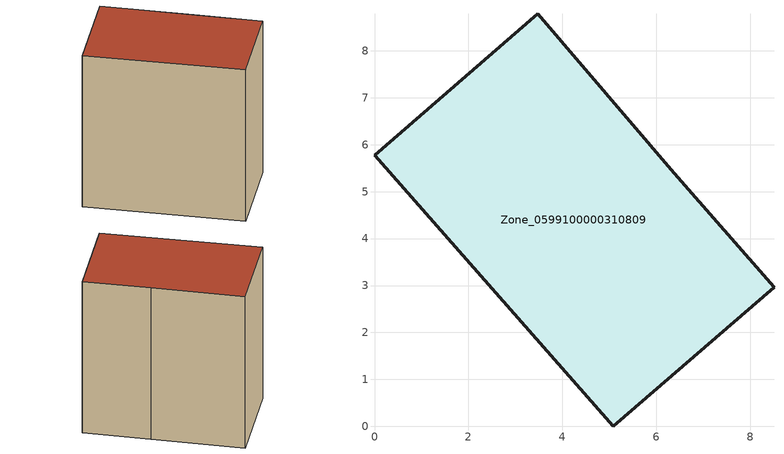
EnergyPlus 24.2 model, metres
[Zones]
Zone_0599100000310809
 floor ground (C_G): 0,5.77 3.48,8.79 6.39,5.39 8.51,2.96 5.09,0 z0
 wall outside (C_F): 3.48,8.79 0,5.77 5.09,0 8.51,2.96 6.39,5.39 3.48,8.79 z0:8.14
 roof outside (C_R): 8.51,2.96 6.39,5.39 3.48,8.79 0,5.77 5.09,0 z8.14
[BUILDING]
Pand.0599100000310809: North Axis=0; Terrain=City; Loads Convergence Tolerance Value=0.04; Temperature Convergence Tolerance Value=0.4; Solar Distribution=FullExterior; Maximum Number of Warmup Days=25; Minimum Number of Warmup Days=1
[Site:Location]
Rotterdam.The.Hague.AP_ZH_NLD Design_Conditions: Latitude=51.96; Longitude=4.45; Time Zone=1; Elevation=-4.5
[SITE:GROUNDTEMPERATURE:BUILDINGSURFACE]
18, 18, 18, 18, 18, 18, 18, 18, 18, 18, 18, 18
[MATERIAL] Thermal Absorptance=0.9; Solar Absorptance=0.7; Visible Absorptance=0.7
Name | Roughness | Thickness | Conductivity | Density | Specific Heat
G.TC.1946 | MediumSmooth | 0.15 | 1 | 540 | 1210
F.TC.1946 | Rough | 0.3 | 0.857143 | 1920 | 840
R.TC.1946 | MediumRough | 0.2 | 0.909091 | 1500 | 1000
[CONSTRUCTION]
C_G: G.TC.1946
C_F: F.TC.1946
C_R: R.TC.1946
[ZONE]
Zone_0599100000310809: Type=1; Multiplier=1; Ceiling Height=Autocalculate; Volume=Autocalculate; Floor Area=autocalculate; Part of Total Floor Area=Yes
[ZONEINFILTRATION:DESIGNFLOWRATE]
Infil_Zone_0599100000310809: Zone or ZoneList or Space or SpaceList=Zone_0599100000310809; Schedule=AlwaysOn; Design Flow Rate Calculation Method=Flow/Area; Flow Rate per Floor Area=0.003; Constant Term Coefficient=1; Temperature Term Coefficient=0; Velocity Term Coefficient=0; Velocity Squared Term Coefficient=0
[HVACTEMPLATE:ZONE:IDEALLOADSAIRSYSTEM]
Zone_0599100000310809: Maximum Heating Supply Air Temperature=50; Minimum Cooling Supply Air Temperature=13; Maximum Heating Supply Air Humidity Ratio=0.0156; Minimum Cooling Supply Air Humidity Ratio=0.0077; Heating Limit=NoLimit; Cooling Limit=NoLimit; Dehumidification Control Type=ConstantSensibleHeatRatio; Cooling Sensible Heat Ratio=0.7; Dehumidification Setpoint=60; Humidification Control Type=None; Humidification Setpoint=30; Outdoor Air Method=None; Outdoor Air Flow Rate per Person=0.00944; Outdoor Air Flow Rate per Zone Floor Area=0; Outdoor Air Flow Rate per Zone=0; Demand Controlled Ventilation Type=None; Outdoor Air Economizer Type=NoEconomizer; Heat Recovery Type=None; Sensible Heat Recovery Effectiveness=0.7; Latent Heat Recovery Effectiveness=0.65
[ZONECONTROL:THERMOSTAT]
ThermostatControl_Zone_0599100000310809: Zone or ZoneList=Zone_0599100000310809; Control Type Schedule=DualSetpointControlType; Control 1=Thermostat_Zone_0599100000310809; Temperature Difference Between Cutout And Setpoint=0
[THERMOSTATSETPOINT:DUALSETPOINT]
Thermostat_Zone_0599100000310809: Heating Setpoint Temperature Schedule=HeatingSetpoint_Zone_0599100000310809; Cooling Setpoint Temperature Schedule=CoolingSetpoint_Zone_0599100000310809
[SCHEDULE:COMPACT]
HeatingSetpoint_Zone_0599100000310809: Through: 12/31, For: AllDays, Until: 24:00, 21
CoolingSetpoint_Zone_0599100000310809: Through: 12/31, For: AllDays, Until: 24:00, 24
DualSetpointControlType: Through: 12/31, For: AllDays, Until: 24:00, 4
AlwaysOn: Through: 12/31, For: AllDays, Until: 24:00, 1
